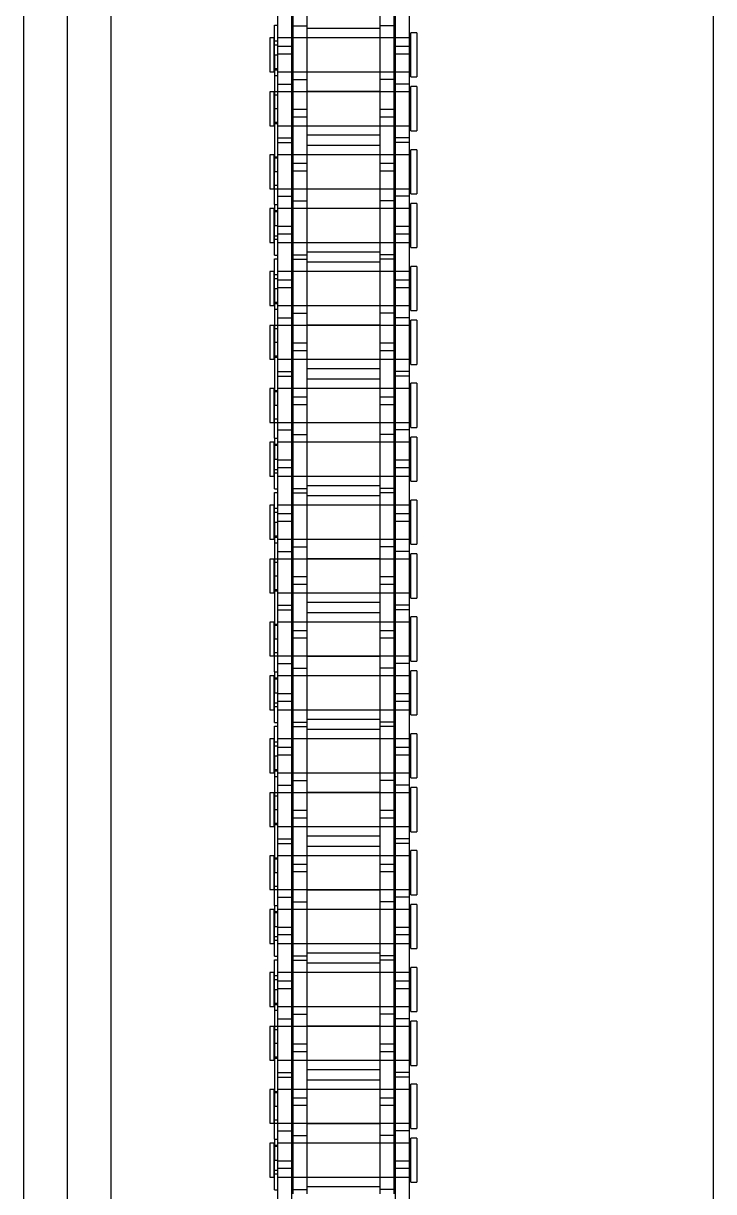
# Model space of a CAD drawing. Header units: metres. Extents: x 0 to 63075, y 0 to 44550.
# Drawn here: x 14315.3 to 14390.3, y 25826.5 to 25953.5 of the extents above; entities that cross this region are included whole.
import ezdxf

# ---------------------------------------------------------------- set-up
doc = ezdxf.new("R2010")
doc.units = ezdxf.units.M
doc.header["$LTSCALE"] = 75
doc.linetypes.add('HIDDEN2', pattern=[4.7625, 3.175, -1.5875])
for name, color, linetype in [('SDM', 7, 'Continuous'), ('SL4', 4, 'Continuous'), ('ST1', 7, 'HIDDEN2')]:
    doc.layers.add(name, color=color, linetype=linetype)

# ---------------------------------------------------------------- blocks, each defined once
blk = doc.blocks.new('A$Ca53c419a')
at = {"layer": 'SL4'}
for p, q in [((2334.74, 495.77), (1009.76, 495.77)), ((1009.76, 486.24), (2334.74, 486.24)), ((1009.76, 420.77), (2334.74, 420.77))]:
    blk.add_line(p, q, dxfattribs=at)
at = {"layer": 'ST1'}
for p, q in [((2334.74, 491), (1009.76, 491)), ((1009.76, 486.24), (2334.74, 486.24)), ((1401.97, 469), (1398.28, 469)), ((1398.28, 469), (1398.28, 468.53)), ((1401.97, 468.53), (1401.97, 469)), ((1407.82, 469), (1404.13, 469)), ((1404.13, 469), (1404.13, 468.53)), ((1407.82, 468.53), (1407.82, 469)), ((1414.67, 469), (1410.98, 469)), ((1410.98, 469), (1410.98, 468.53)), ((1414.67, 468.53), (1414.67, 469)), ((1420.52, 469), (1416.83, 469)), ((1416.83, 469), (1416.83, 468.53)), ((1420.52, 468.53), (1420.52, 469)), ((1427.37, 469), (1423.68, 469)), ((1423.68, 469), (1423.68, 468.53)), ((1427.37, 468.53), (1427.37, 469)), ((1433.22, 469), (1429.53, 469)), ((1429.53, 469), (1429.53, 468.53)), ((1433.22, 468.53), (1433.22, 469)), ((1440.07, 469), (1436.38, 469)), ((1436.38, 469), (1436.38, 468.53)), ((1440.07, 468.53), (1440.07, 469)), ((1445.92, 469), (1442.23, 469)), ((1442.23, 469), (1442.23, 468.53)), ((1445.92, 468.53), (1445.92, 469)), ((1452.77, 469), (1449.08, 469)), ((1449.08, 469), (1449.08, 468.53)), ((1452.77, 468.53), (1452.77, 469)), ((1458.62, 469), (1454.93, 469)), ((1454.93, 469), (1454.93, 468.53)), ((1458.62, 468.53), (1458.62, 469)), ((1465.47, 469), (1461.78, 469)), ((1461.78, 469), (1461.78, 468.53)), ((1465.47, 468.53), (1465.47, 469)), ((1471.32, 469), (1467.63, 469)), ((1467.63, 469), (1467.63, 468.53)), ((1471.32, 468.53), (1471.32, 469)), ((1478.17, 469), (1474.48, 469)), ((1474.48, 469), (1474.48, 468.53)), ((1478.17, 468.53), (1478.17, 469)), ((1484.02, 469), (1480.33, 469)), ((1480.33, 469), (1480.33, 468.53)), ((1484.02, 468.53), (1484.02, 469)), ((1490.87, 469), (1487.18, 469)), ((1487.18, 469), (1487.18, 468.53)), ((1490.87, 468.53), (1490.87, 469)), ((1496.72, 469), (1493.03, 469)), ((1493.03, 469), (1493.03, 468.53)), ((1496.72, 468.53), (1496.72, 469)), ((1503.57, 469), (1499.88, 469)), ((1499.88, 469), (1499.88, 468.53)), ((1503.57, 468.53), (1503.57, 469)), ((1509.42, 469), (1505.73, 469)), ((1505.73, 469), (1505.73, 468.53)), ((1509.42, 468.53), (1509.42, 469)), ((1516.27, 469), (1512.58, 469)), ((1512.58, 469), (1512.58, 468.53)), ((1516.27, 468.53), (1516.27, 469)), ((1522.12, 469), (1518.43, 469)), ((1518.43, 469), (1518.43, 468.53)), ((1522.12, 468.53), (1522.12, 469)), ((1399.2, 468.16), (1390.1, 468.16)), ((1396.9, 468.49), (1396.9, 468.16)), ((1396.9, 468.49), (1400.13, 468.49)), ((1398.28, 468.53), (1401.97, 468.53)), ((1398.28, 468.16), (1398.28, 466.64)), ((1398.28, 468.16), (1398.28, 453.66)), ((1398.65, 468.53), (1398.65, 468.16)), ((1399.02, 468.49), (1399.02, 468.16)), ((1400.06, 468.16), (1399.2, 468.16)), ((1399.2, 466.64), (1399.2, 468.16)), ((1409.15, 468.16), (1400.06, 468.16)), ((1400.06, 468.16), (1400.06, 466.64)), ((1400.13, 468.49), (1400.13, 468.16)), ((1402.42, 468.49), (1400.13, 468.49)), ((1401.6, 468.16), (1401.6, 468.53)), ((1401.75, 468.49), (1401.75, 468.16)), ((1401.97, 466.64), (1401.97, 468.16)), ((1401.97, 453.66), (1401.97, 468.16)), ((1402.42, 468.49), (1405.98, 468.49)), ((1402.42, 468.49), (1402.42, 468.16)), ((1403.3, 468.16), (1403.3, 466.64)), ((1404.13, 468.53), (1407.82, 468.53)), ((1404.13, 468.49), (1404.13, 466.64)), ((1404.13, 468.16), (1404.13, 453.66)), ((1404.5, 468.53), (1404.5, 468.16)), ((1405.98, 468.49), (1405.98, 468.16)), ((1418.68, 468.49), (1405.98, 468.49)), ((1407.45, 468.16), (1407.45, 468.53)), ((1407.6, 468.49), (1407.6, 468.16)), ((1407.82, 466.64), (1407.82, 468.16)), ((1407.82, 453.66), (1407.82, 468.16)), ((1409.15, 468.16), (1409.15, 466.64)), ((1415.5, 468.16), (1409.15, 468.16)), ((1409.65, 468.16), (1409.65, 466.64)), ((1410.98, 468.53), (1414.67, 468.53)), ((1410.98, 468.16), (1410.98, 466.64)), ((1410.98, 468.16), (1410.98, 453.66)), ((1411.21, 468.49), (1411.21, 468.16)), ((1411.35, 468.53), (1411.35, 468.16)), ((1412.83, 468.49), (1412.83, 468.16)), ((1414.3, 468.16), (1414.3, 468.53)), ((1414.67, 466.64), (1414.67, 468.49)), ((1414.67, 453.66), (1414.67, 468.16)), ((1415.5, 468.16), (1415.5, 466.64)), ((1424.6, 468.16), (1415.5, 468.16)), ((1416.38, 468.16), (1416.38, 468.49)), ((1416.83, 468.53), (1420.52, 468.53)), ((1416.83, 468.16), (1416.83, 466.64)), ((1416.83, 468.16), (1416.83, 453.66)), ((1417.06, 468.49), (1417.06, 468.16)), ((1417.2, 468.53), (1417.2, 468.16)), ((1418.68, 468.49), (1418.68, 468.16)), ((1418.68, 468.49), (1421.91, 468.49)), ((1418.75, 466.64), (1418.75, 468.16)), ((1419.61, 468.16), (1419.61, 466.64)), ((1419.78, 468.49), (1419.78, 468.16)), ((1420.15, 468.16), (1420.15, 468.53)), ((1420.52, 466.64), (1420.52, 468.16)), ((1420.52, 453.66), (1420.52, 468.16)), ((1421.91, 468.49), (1421.91, 468.16)), ((1422.3, 468.49), (1422.3, 468.16)), ((1422.3, 468.49), (1425.53, 468.49)), ((1423.68, 468.53), (1427.37, 468.53)), ((1423.68, 468.16), (1423.68, 466.64)), ((1423.68, 468.16), (1423.68, 453.66)), ((1424.05, 468.53), (1424.05, 468.16)), ((1424.42, 468.49), (1424.42, 468.16)), ((1425.46, 468.16), (1424.6, 468.16)), ((1424.6, 466.64), (1424.6, 468.16)), ((1434.55, 468.16), (1425.46, 468.16)), ((1425.46, 468.16), (1425.46, 466.64)), ((1425.53, 468.49), (1425.53, 468.16)), ((1427.82, 468.49), (1425.53, 468.49)), ((1427, 468.16), (1427, 468.53)), ((1427.15, 468.49), (1427.15, 468.16)), ((1427.37, 466.64), (1427.37, 468.16)), ((1427.37, 453.66), (1427.37, 468.16)), ((1427.82, 468.49), (1431.38, 468.49)), ((1427.82, 468.49), (1427.82, 468.16)), ((1428.7, 468.16), (1428.7, 466.64)), ((1429.53, 468.53), (1433.22, 468.53)), ((1429.53, 468.49), (1429.53, 466.64)), ((1429.53, 468.16), (1429.53, 453.66)), ((1429.9, 468.53), (1429.9, 468.16)), ((1431.38, 468.49), (1431.38, 468.16)), ((1444.08, 468.49), (1431.38, 468.49)), ((1432.85, 468.16), (1432.85, 468.53)), ((1433, 468.49), (1433, 468.16)), ((1433.22, 466.64), (1433.22, 468.16)), ((1433.22, 453.66), (1433.22, 468.16)), ((1434.55, 468.16), (1434.55, 466.64)), ((1440.9, 468.16), (1434.55, 468.16)), ((1435.05, 468.16), (1435.05, 466.64)), ((1436.38, 468.53), (1440.07, 468.53)), ((1436.38, 468.16), (1436.38, 466.64)), ((1436.38, 468.16), (1436.38, 453.66)), ((1436.61, 468.49), (1436.61, 468.16)), ((1436.75, 468.53), (1436.75, 468.16)), ((1438.23, 468.49), (1438.23, 468.16)), ((1439.7, 468.16), (1439.7, 468.53)), ((1440.07, 466.64), (1440.07, 468.49)), ((1440.07, 453.66), (1440.07, 468.16)), ((1440.9, 468.16), (1440.9, 466.64)), ((1450, 468.16), (1440.9, 468.16)), ((1441.78, 468.16), (1441.78, 468.49)), ((1442.23, 468.53), (1445.92, 468.53)), ((1442.23, 468.16), (1442.23, 466.64)), ((1442.23, 468.16), (1442.23, 453.66)), ((1442.46, 468.49), (1442.46, 468.16)), ((1442.6, 468.53), (1442.6, 468.16)), ((1444.08, 468.49), (1444.08, 468.16)), ((1444.08, 468.49), (1447.31, 468.49)), ((1444.15, 466.64), (1444.15, 468.16)), ((1445.01, 468.16), (1445.01, 466.64)), ((1445.18, 468.49), (1445.18, 468.16)), ((1445.55, 468.16), (1445.55, 468.53)), ((1445.92, 466.64), (1445.92, 468.16)), ((1445.92, 453.66), (1445.92, 468.16)), ((1447.31, 468.49), (1447.31, 468.16)), ((1447.7, 468.49), (1447.7, 468.16)), ((1447.7, 468.49), (1450.93, 468.49)), ((1449.08, 468.53), (1452.77, 468.53)), ((1449.08, 468.16), (1449.08, 466.64)), ((1449.08, 468.16), (1449.08, 453.66)), ((1449.45, 468.53), (1449.45, 468.16)), ((1449.82, 468.49), (1449.82, 468.16)), ((1450.86, 468.16), (1450, 468.16)), ((1450, 466.64), (1450, 468.16)), ((1459.95, 468.16), (1450.86, 468.16)), ((1450.86, 468.16), (1450.86, 466.64)), ((1450.93, 468.49), (1450.93, 468.16)), ((1453.22, 468.49), (1450.93, 468.49)), ((1452.4, 468.16), (1452.4, 468.53)), ((1452.55, 468.49), (1452.55, 468.16)), ((1452.77, 466.64), (1452.77, 468.16)), ((1452.77, 453.66), (1452.77, 468.16)), ((1453.22, 468.49), (1456.78, 468.49)), ((1453.22, 468.49), (1453.22, 468.16)), ((1454.1, 468.16), (1454.1, 466.64)), ((1454.93, 468.53), (1458.62, 468.53)), ((1454.93, 468.49), (1454.93, 466.64)), ((1454.93, 468.16), (1454.93, 453.66)), ((1455.3, 468.53), (1455.3, 468.16)), ((1456.78, 468.49), (1456.78, 468.16)), ((1469.48, 468.49), (1456.78, 468.49)), ((1458.25, 468.16), (1458.25, 468.53)), ((1458.4, 468.49), (1458.4, 468.16)), ((1458.62, 466.64), (1458.62, 468.16)), ((1458.62, 453.66), (1458.62, 468.16)), ((1459.95, 468.16), (1459.95, 466.64)), ((1466.3, 468.16), (1459.95, 468.16)), ((1460.45, 468.16), (1460.45, 466.64)), ((1461.78, 468.53), (1465.47, 468.53)), ((1461.78, 468.16), (1461.78, 466.64)), ((1461.78, 468.16), (1461.78, 453.66)), ((1462.01, 468.49), (1462.01, 468.16)), ((1462.15, 468.53), (1462.15, 468.16)), ((1463.63, 468.49), (1463.63, 468.16)), ((1465.1, 468.16), (1465.1, 468.53)), ((1465.47, 466.64), (1465.47, 468.49)), ((1465.47, 453.66), (1465.47, 468.16)), ((1466.3, 468.16), (1466.3, 466.64)), ((1475.4, 468.16), (1466.3, 468.16)), ((1467.18, 468.16), (1467.18, 468.49)), ((1467.63, 468.53), (1471.32, 468.53)), ((1467.63, 468.16), (1467.63, 466.64)), ((1467.63, 468.16), (1467.63, 453.66)), ((1467.86, 468.49), (1467.86, 468.16)), ((1468, 468.53), (1468, 468.16)), ((1469.48, 468.49), (1469.48, 468.16)), ((1469.48, 468.49), (1472.71, 468.49)), ((1469.55, 466.64), (1469.55, 468.16)), ((1470.41, 468.16), (1470.41, 466.64)), ((1470.58, 468.49), (1470.58, 468.16)), ((1470.95, 468.16), (1470.95, 468.53)), ((1471.32, 466.64), (1471.32, 468.16)), ((1471.32, 453.66), (1471.32, 468.16)), ((1472.71, 468.49), (1472.71, 468.16)), ((1473.1, 468.49), (1473.1, 468.16)), ((1473.1, 468.49), (1476.33, 468.49)), ((1474.48, 468.53), (1478.17, 468.53)), ((1474.48, 468.16), (1474.48, 466.64)), ((1474.48, 468.16), (1474.48, 453.66)), ((1474.85, 468.53), (1474.85, 468.16)), ((1475.22, 468.49), (1475.22, 468.16)), ((1476.26, 468.16), (1475.4, 468.16)), ((1475.4, 466.64), (1475.4, 468.16)), ((1485.35, 468.16), (1476.26, 468.16)), ((1476.26, 468.16), (1476.26, 466.64)), ((1476.33, 468.49), (1476.33, 468.16)), ((1478.62, 468.49), (1476.33, 468.49)), ((1477.8, 468.16), (1477.8, 468.53)), ((1477.95, 468.49), (1477.95, 468.16)), ((1478.17, 466.64), (1478.17, 468.16)), ((1478.17, 453.66), (1478.17, 468.16)), ((1478.62, 468.49), (1482.18, 468.49)), ((1478.62, 468.49), (1478.62, 468.16)), ((1479.5, 468.16), (1479.5, 466.64)), ((1480.33, 468.53), (1484.02, 468.53)), ((1480.33, 468.49), (1480.33, 466.64)), ((1480.33, 468.16), (1480.33, 453.66)), ((1480.7, 468.53), (1480.7, 468.16)), ((1482.18, 468.49), (1482.18, 468.16)), ((1494.88, 468.49), (1482.18, 468.49)), ((1483.65, 468.16), (1483.65, 468.53)), ((1483.8, 468.49), (1483.8, 468.16)), ((1484.02, 466.64), (1484.02, 468.16)), ((1484.02, 453.66), (1484.02, 468.16)), ((1485.35, 468.16), (1485.35, 466.64)), ((1491.7, 468.16), (1485.35, 468.16)), ((1485.85, 468.16), (1485.85, 466.64)), ((1487.18, 468.53), (1490.87, 468.53)), ((1487.18, 468.16), (1487.18, 466.64)), ((1487.18, 468.16), (1487.18, 453.66)), ((1487.41, 468.49), (1487.41, 468.16)), ((1487.55, 468.53), (1487.55, 468.16)), ((1489.03, 468.49), (1489.03, 468.16)), ((1490.5, 468.16), (1490.5, 468.53)), ((1490.87, 466.64), (1490.87, 468.49)), ((1490.87, 453.66), (1490.87, 468.16)), ((1491.7, 468.16), (1491.7, 466.64)), ((1500.8, 468.16), (1491.7, 468.16)), ((1492.58, 468.16), (1492.58, 468.49)), ((1493.03, 468.53), (1496.72, 468.53)), ((1493.03, 468.16), (1493.03, 466.64)), ((1493.03, 468.16), (1493.03, 453.66)), ((1493.26, 468.49), (1493.26, 468.16)), ((1493.4, 468.53), (1493.4, 468.16)), ((1494.88, 468.49), (1494.88, 468.16)), ((1494.88, 468.49), (1498.11, 468.49)), ((1494.95, 466.64), (1494.95, 468.16)), ((1495.81, 468.16), (1495.81, 466.64)), ((1495.98, 468.49), (1495.98, 468.16)), ((1496.35, 468.16), (1496.35, 468.53)), ((1496.72, 466.64), (1496.72, 468.16)), ((1496.72, 453.66), (1496.72, 468.16)), ((1498.11, 468.49), (1498.11, 468.16)), ((1498.5, 468.49), (1498.5, 468.16)), ((1498.5, 468.49), (1501.73, 468.49)), ((1499.88, 468.53), (1503.57, 468.53)), ((1499.88, 468.16), (1499.88, 466.64)), ((1499.88, 468.16), (1499.88, 453.66)), ((1500.25, 468.53), (1500.25, 468.16)), ((1500.62, 468.49), (1500.62, 468.16)), ((1501.66, 468.16), (1500.8, 468.16)), ((1500.8, 466.64), (1500.8, 468.16)), ((1510.75, 468.16), (1501.66, 468.16)), ((1501.66, 468.16), (1501.66, 466.64)), ((1501.73, 468.49), (1501.73, 468.16)), ((1504.02, 468.49), (1501.73, 468.49)), ((1503.2, 468.16), (1503.2, 468.53)), ((1503.35, 468.49), (1503.35, 468.16)), ((1503.57, 466.64), (1503.57, 468.16)), ((1503.57, 453.66), (1503.57, 468.16)), ((1504.02, 468.49), (1507.58, 468.49)), ((1504.02, 468.49), (1504.02, 468.16)), ((1504.9, 468.16), (1504.9, 466.64)), ((1505.73, 468.53), (1509.42, 468.53)), ((1505.73, 468.49), (1505.73, 466.64)), ((1505.73, 468.16), (1505.73, 453.66)), ((1506.1, 468.53), (1506.1, 468.16)), ((1507.58, 468.49), (1507.58, 468.16)), ((1520.28, 468.49), (1507.58, 468.49)), ((1509.05, 468.16), (1509.05, 468.53)), ((1509.2, 468.49), (1509.2, 468.16)), ((1509.42, 466.64), (1509.42, 468.16)), ((1509.42, 453.66), (1509.42, 468.16)), ((1510.75, 468.16), (1510.75, 466.64)), ((1517.1, 468.16), (1510.75, 468.16)), ((1511.25, 468.16), (1511.25, 466.64)), ((1512.58, 468.53), (1516.27, 468.53)), ((1512.58, 468.16), (1512.58, 466.64)), ((1512.58, 468.16), (1512.58, 453.66)), ((1512.81, 468.49), (1512.81, 468.16)), ((1512.95, 468.53), (1512.95, 468.16)), ((1514.43, 468.49), (1514.43, 468.16)), ((1515.9, 468.16), (1515.9, 468.53)), ((1516.27, 466.64), (1516.27, 468.49)), ((1516.27, 453.66), (1516.27, 468.16)), ((1517.1, 468.16), (1517.1, 466.64)), ((1526.2, 468.16), (1517.1, 468.16)), ((1517.98, 468.16), (1517.98, 468.49)), ((1518.43, 468.53), (1522.12, 468.53)), ((1518.43, 468.16), (1518.43, 466.64)), ((1518.43, 468.16), (1518.43, 453.66)), ((1518.66, 468.49), (1518.66, 468.16)), ((1518.8, 468.53), (1518.8, 468.16)), ((1520.28, 468.49), (1520.28, 468.16)), ((1520.28, 468.49), (1523.51, 468.49)), ((1520.35, 466.64), (1520.35, 468.16)), ((1521.21, 468.16), (1521.21, 466.64)), ((1521.38, 468.49), (1521.38, 468.16)), ((1521.75, 468.16), (1521.75, 468.53)), ((1522.12, 466.64), (1522.12, 468.16)), ((1522.12, 453.66), (1522.12, 468.16)), ((1523.51, 468.49), (1523.51, 468.16)), ((1399.2, 466.64), (1390.1, 466.64)), ((1402.8, 466.49), (1396.45, 466.49)), ((1396.95, 466.49), (1396.95, 464.97)), ((1398.28, 466.49), (1398.28, 464.97)), ((1400.06, 466.64), (1399.2, 466.64)), ((1409.15, 466.64), (1400.06, 466.64)), ((1401.97, 464.97), (1401.97, 466.49)), ((1402.8, 466.49), (1402.8, 464.97)), ((1411.9, 466.49), (1402.8, 466.49)), ((1404.13, 466.49), (1404.13, 464.97)), ((1406.05, 464.97), (1406.05, 466.49)), ((1406.91, 466.49), (1406.91, 464.97)), ((1407.82, 464.97), (1407.82, 466.49)), ((1415.5, 466.64), (1409.15, 466.64)), ((1410.98, 466.49), (1410.98, 464.97)), ((1412.76, 466.49), (1411.9, 466.49)), ((1411.9, 464.97), (1411.9, 466.49)), ((1421.85, 466.49), (1412.76, 466.49)), ((1412.76, 466.49), (1412.76, 464.97)), ((1414.67, 464.97), (1414.67, 466.49)), ((1424.6, 466.64), (1415.5, 466.64)), ((1416, 466.49), (1416, 464.97)), ((1416.83, 466.49), (1416.83, 464.97)), ((1420.52, 464.97), (1420.52, 466.49)), ((1421.85, 466.49), (1421.85, 464.97)), ((1428.2, 466.49), (1421.85, 466.49)), ((1422.35, 466.49), (1422.35, 464.97)), ((1423.68, 466.49), (1423.68, 464.97)), ((1425.46, 466.64), (1424.6, 466.64)), ((1434.55, 466.64), (1425.46, 466.64)), ((1427.37, 464.97), (1427.37, 466.49)), ((1428.2, 466.49), (1428.2, 464.97)), ((1437.3, 466.49), (1428.2, 466.49)), ((1429.53, 466.49), (1429.53, 464.97)), ((1431.45, 464.97), (1431.45, 466.49)), ((1432.31, 466.49), (1432.31, 464.97)), ((1433.22, 464.97), (1433.22, 466.49)), ((1440.9, 466.64), (1434.55, 466.64)), ((1436.38, 466.49), (1436.38, 464.97)), ((1438.16, 466.49), (1437.3, 466.49)), ((1437.3, 464.97), (1437.3, 466.49)), ((1447.25, 466.49), (1438.16, 466.49)), ((1438.16, 466.49), (1438.16, 464.97)), ((1440.07, 464.97), (1440.07, 466.49)), ((1450, 466.64), (1440.9, 466.64)), ((1441.4, 466.49), (1441.4, 464.97)), ((1442.23, 466.49), (1442.23, 464.97)), ((1445.92, 464.97), (1445.92, 466.49)), ((1447.25, 466.49), (1447.25, 464.97)), ((1453.6, 466.49), (1447.25, 466.49)), ((1447.75, 466.49), (1447.75, 464.97)), ((1449.08, 466.49), (1449.08, 464.97)), ((1450.86, 466.64), (1450, 466.64)), ((1459.95, 466.64), (1450.86, 466.64)), ((1452.77, 464.97), (1452.77, 466.49)), ((1453.6, 466.49), (1453.6, 464.97)), ((1462.7, 466.49), (1453.6, 466.49)), ((1454.93, 466.49), (1454.93, 464.97)), ((1456.85, 464.97), (1456.85, 466.49)), ((1457.71, 466.49), (1457.71, 464.97)), ((1458.62, 464.97), (1458.62, 466.49)), ((1466.3, 466.64), (1459.95, 466.64)), ((1461.78, 466.49), (1461.78, 464.97)), ((1463.56, 466.49), (1462.7, 466.49)), ((1462.7, 464.97), (1462.7, 466.49)), ((1472.65, 466.49), (1463.56, 466.49)), ((1463.56, 466.49), (1463.56, 464.97)), ((1465.47, 464.97), (1465.47, 466.49)), ((1475.4, 466.64), (1466.3, 466.64)), ((1466.8, 466.49), (1466.8, 464.97)), ((1467.63, 466.49), (1467.63, 464.97)), ((1471.32, 464.97), (1471.32, 466.49)), ((1472.65, 466.49), (1472.65, 464.97)), ((1479, 466.49), (1472.65, 466.49)), ((1473.15, 466.49), (1473.15, 464.97)), ((1474.48, 466.49), (1474.48, 464.97)), ((1476.26, 466.64), (1475.4, 466.64)), ((1485.35, 466.64), (1476.26, 466.64)), ((1478.17, 464.97), (1478.17, 466.49)), ((1479, 466.49), (1479, 464.97)), ((1488.1, 466.49), (1479, 466.49)), ((1480.33, 466.49), (1480.33, 464.97)), ((1482.25, 464.97), (1482.25, 466.49)), ((1483.11, 466.49), (1483.11, 464.97)), ((1484.02, 464.97), (1484.02, 466.49)), ((1491.7, 466.64), (1485.35, 466.64)), ((1487.18, 466.49), (1487.18, 464.97)), ((1488.96, 466.49), (1488.1, 466.49)), ((1488.1, 464.97), (1488.1, 466.49)), ((1498.05, 466.49), (1488.96, 466.49)), ((1488.96, 466.49), (1488.96, 464.97)), ((1490.87, 464.97), (1490.87, 466.49)), ((1500.8, 466.64), (1491.7, 466.64)), ((1492.2, 466.49), (1492.2, 464.97)), ((1493.03, 466.49), (1493.03, 464.97)), ((1496.72, 464.97), (1496.72, 466.49)), ((1498.05, 466.49), (1498.05, 464.97)), ((1504.4, 466.49), (1498.05, 466.49)), ((1498.55, 466.49), (1498.55, 464.97)), ((1499.88, 466.49), (1499.88, 464.97)), ((1501.66, 466.64), (1500.8, 466.64)), ((1510.75, 466.64), (1501.66, 466.64)), ((1503.57, 464.97), (1503.57, 466.49)), ((1504.4, 466.49), (1504.4, 464.97)), ((1513.5, 466.49), (1504.4, 466.49)), ((1505.73, 466.49), (1505.73, 464.97)), ((1507.65, 464.97), (1507.65, 466.49)), ((1508.51, 466.49), (1508.51, 464.97)), ((1509.42, 464.97), (1509.42, 466.49)), ((1517.1, 466.64), (1510.75, 466.64)), ((1512.58, 466.49), (1512.58, 464.97)), ((1514.36, 466.49), (1513.5, 466.49)), ((1513.5, 464.97), (1513.5, 466.49)), ((1523.45, 466.49), (1514.36, 466.49)), ((1514.36, 466.49), (1514.36, 464.97)), ((1516.27, 464.97), (1516.27, 466.49)), ((1526.2, 466.64), (1517.1, 466.64)), ((1517.6, 466.49), (1517.6, 464.97)), ((1518.43, 466.49), (1518.43, 464.97)), ((1522.12, 464.97), (1522.12, 466.49)), ((1523.45, 466.49), (1523.45, 464.97)), ((1529.8, 466.49), (1523.45, 466.49)), ((1402.8, 464.97), (1396.45, 464.97)), ((1397.24, 457.04), (1397.24, 464.97)), ((1398.28, 464.97), (1398.28, 457.04)), ((1401.97, 457.04), (1401.97, 464.97)), ((1402.02, 464.97), (1402.02, 457.04)), ((1411.9, 464.97), (1402.8, 464.97)), ((1404.09, 457.04), (1404.09, 464.97)), ((1404.13, 464.97), (1404.13, 457.04)), ((1407.82, 457.04), (1407.82, 464.97)), ((1408.87, 464.97), (1408.87, 457.04)), ((1409.94, 457.04), (1409.94, 464.97)), ((1410.98, 464.97), (1410.98, 457.04)), ((1412.76, 464.97), (1411.9, 464.97)), ((1421.85, 464.97), (1412.76, 464.97)), ((1414.67, 457.04), (1414.67, 464.97)), ((1414.72, 464.97), (1414.72, 457.04)), ((1416.79, 457.04), (1416.79, 464.97)), ((1416.83, 464.97), (1416.83, 457.04)), ((1420.52, 457.04), (1420.52, 464.97)), ((1421.57, 464.97), (1421.57, 457.04)), ((1428.2, 464.97), (1421.85, 464.97)), ((1422.64, 457.04), (1422.64, 464.97)), ((1423.68, 464.97), (1423.68, 457.04)), ((1427.37, 457.04), (1427.37, 464.97)), ((1427.42, 464.97), (1427.42, 457.04)), ((1437.3, 464.97), (1428.2, 464.97)), ((1429.49, 457.04), (1429.49, 464.97)), ((1429.53, 464.97), (1429.53, 457.04)), ((1433.22, 457.04), (1433.22, 464.97)), ((1434.27, 464.97), (1434.27, 457.04)), ((1435.34, 457.04), (1435.34, 464.97)), ((1436.38, 464.97), (1436.38, 457.04)), ((1438.16, 464.97), (1437.3, 464.97)), ((1447.25, 464.97), (1438.16, 464.97)), ((1440.07, 457.04), (1440.07, 464.97)), ((1440.12, 464.97), (1440.12, 457.04)), ((1442.19, 457.04), (1442.19, 464.97)), ((1442.23, 464.97), (1442.23, 457.04)), ((1445.92, 457.04), (1445.92, 464.97)), ((1446.97, 464.97), (1446.97, 457.04)), ((1453.6, 464.97), (1447.25, 464.97)), ((1448.04, 457.04), (1448.04, 464.97)), ((1449.08, 464.97), (1449.08, 457.04)), ((1452.77, 457.04), (1452.77, 464.97)), ((1452.82, 464.97), (1452.82, 457.04)), ((1462.7, 464.97), (1453.6, 464.97)), ((1454.89, 457.04), (1454.89, 464.97)), ((1454.93, 464.97), (1454.93, 457.04)), ((1458.62, 457.04), (1458.62, 464.97)), ((1459.67, 464.97), (1459.67, 457.04)), ((1460.74, 457.04), (1460.74, 464.97)), ((1461.78, 464.97), (1461.78, 457.04)), ((1463.56, 464.97), (1462.7, 464.97)), ((1472.65, 464.97), (1463.56, 464.97)), ((1465.47, 457.04), (1465.47, 464.97)), ((1465.52, 464.97), (1465.52, 457.04)), ((1467.59, 457.04), (1467.59, 464.97)), ((1467.63, 464.97), (1467.63, 457.04)), ((1471.32, 457.04), (1471.32, 464.97)), ((1472.37, 464.97), (1472.37, 457.04)), ((1479, 464.97), (1472.65, 464.97)), ((1473.44, 457.04), (1473.44, 464.97)), ((1474.48, 464.97), (1474.48, 457.04)), ((1478.17, 457.04), (1478.17, 464.97)), ((1478.22, 464.97), (1478.22, 457.04)), ((1488.1, 464.97), (1479, 464.97)), ((1480.29, 457.04), (1480.29, 464.97)), ((1480.33, 464.97), (1480.33, 457.04)), ((1484.02, 457.04), (1484.02, 464.97)), ((1485.07, 464.97), (1485.07, 457.04)), ((1486.14, 457.04), (1486.14, 464.97)), ((1487.18, 464.97), (1487.18, 457.04)), ((1488.96, 464.97), (1488.1, 464.97)), ((1498.05, 464.97), (1488.96, 464.97)), ((1490.87, 457.04), (1490.87, 464.97)), ((1490.92, 464.97), (1490.92, 457.04)), ((1492.99, 457.04), (1492.99, 464.97)), ((1493.03, 464.97), (1493.03, 457.04)), ((1496.72, 457.04), (1496.72, 464.97)), ((1497.77, 464.97), (1497.77, 457.04)), ((1504.4, 464.97), (1498.05, 464.97)), ((1498.84, 457.04), (1498.84, 464.97)), ((1499.88, 464.97), (1499.88, 457.04)), ((1503.57, 457.04), (1503.57, 464.97)), ((1503.62, 464.97), (1503.62, 457.04)), ((1513.5, 464.97), (1504.4, 464.97)), ((1505.69, 457.04), (1505.69, 464.97)), ((1505.73, 464.97), (1505.73, 457.04)), ((1509.42, 457.04), (1509.42, 464.97)), ((1510.47, 464.97), (1510.47, 457.04)), ((1511.54, 457.04), (1511.54, 464.97)), ((1512.58, 464.97), (1512.58, 457.04)), ((1514.36, 464.97), (1513.5, 464.97)), ((1523.45, 464.97), (1514.36, 464.97)), ((1516.27, 457.04), (1516.27, 464.97)), ((1516.32, 464.97), (1516.32, 457.04)), ((1518.39, 457.04), (1518.39, 464.97)), ((1518.43, 464.97), (1518.43, 457.04)), ((1522.12, 457.04), (1522.12, 464.97)), ((1523.17, 464.97), (1523.17, 457.04)), ((1529.8, 464.97), (1523.45, 464.97)), ((1402.8, 457.04), (1396.45, 457.04)), ((1396.95, 455.52), (1396.95, 457.04)), ((1398.28, 457.04), (1398.28, 455.52)), ((1401.97, 455.52), (1401.97, 457.04)), ((1402.8, 455.52), (1402.8, 457.04)), ((1411.9, 457.04), (1402.8, 457.04)), ((1404.13, 457.04), (1404.13, 455.52)), ((1406.05, 455.52), (1406.05, 457.04)), ((1406.91, 457.04), (1406.91, 455.52)), ((1407.82, 455.52), (1407.82, 457.04)), ((1410.98, 457.04), (1410.98, 455.52)), ((1412.76, 457.04), (1411.9, 457.04)), ((1411.9, 455.52), (1411.9, 457.04)), ((1421.85, 457.04), (1412.76, 457.04)), ((1412.76, 457.04), (1412.76, 455.52)), ((1414.67, 455.52), (1414.67, 457.04)), ((1416, 455.52), (1416, 457.04)), ((1416.83, 457.04), (1416.83, 455.52)), ((1420.52, 455.52), (1420.52, 457.04)), ((1421.85, 455.52), (1421.85, 457.04)), ((1428.2, 457.04), (1421.85, 457.04)), ((1422.35, 455.52), (1422.35, 457.04)), ((1423.68, 457.04), (1423.68, 455.52)), ((1427.37, 455.52), (1427.37, 457.04)), ((1428.2, 455.52), (1428.2, 457.04)), ((1437.3, 457.04), (1428.2, 457.04)), ((1429.53, 457.04), (1429.53, 455.52)), ((1431.45, 455.52), (1431.45, 457.04)), ((1432.31, 457.04), (1432.31, 455.52)), ((1433.22, 455.52), (1433.22, 457.04)), ((1436.38, 457.04), (1436.38, 455.52)), ((1438.16, 457.04), (1437.3, 457.04)), ((1437.3, 455.52), (1437.3, 457.04)), ((1447.25, 457.04), (1438.16, 457.04)), ((1438.16, 457.04), (1438.16, 455.52)), ((1440.07, 455.52), (1440.07, 457.04)), ((1441.4, 455.52), (1441.4, 457.04)), ((1442.23, 457.04), (1442.23, 455.52)), ((1445.92, 455.52), (1445.92, 457.04)), ((1447.25, 455.52), (1447.25, 457.04)), ((1453.6, 457.04), (1447.25, 457.04)), ((1447.75, 455.52), (1447.75, 457.04)), ((1449.08, 457.04), (1449.08, 455.52)), ((1452.77, 455.52), (1452.77, 457.04)), ((1453.6, 455.52), (1453.6, 457.04)), ((1462.7, 457.04), (1453.6, 457.04)), ((1454.93, 457.04), (1454.93, 455.52)), ((1456.85, 455.52), (1456.85, 457.04)), ((1457.71, 457.04), (1457.71, 455.52)), ((1458.62, 455.52), (1458.62, 457.04)), ((1461.78, 457.04), (1461.78, 455.52)), ((1463.56, 457.04), (1462.7, 457.04)), ((1462.7, 455.52), (1462.7, 457.04)), ((1472.65, 457.04), (1463.56, 457.04)), ((1463.56, 457.04), (1463.56, 455.52)), ((1465.47, 455.52), (1465.47, 457.04)), ((1466.8, 455.52), (1466.8, 457.04)), ((1467.63, 457.04), (1467.63, 455.52)), ((1471.32, 455.52), (1471.32, 457.04)), ((1472.65, 455.52), (1472.65, 457.04)), ((1479, 457.04), (1472.65, 457.04)), ((1473.15, 455.52), (1473.15, 457.04)), ((1474.48, 457.04), (1474.48, 455.52)), ((1478.17, 455.52), (1478.17, 457.04)), ((1479, 455.52), (1479, 457.04)), ((1488.1, 457.04), (1479, 457.04)), ((1480.33, 457.04), (1480.33, 455.52)), ((1482.25, 455.52), (1482.25, 457.04)), ((1483.11, 457.04), (1483.11, 455.52)), ((1484.02, 455.52), (1484.02, 457.04)), ((1487.18, 457.04), (1487.18, 455.52)), ((1488.96, 457.04), (1488.1, 457.04)), ((1488.1, 455.52), (1488.1, 457.04)), ((1498.05, 457.04), (1488.96, 457.04)), ((1488.96, 457.04), (1488.96, 455.52)), ((1490.87, 455.52), (1490.87, 457.04)), ((1492.2, 455.52), (1492.2, 457.04)), ((1493.03, 457.04), (1493.03, 455.52)), ((1496.72, 455.52), (1496.72, 457.04)), ((1498.05, 455.52), (1498.05, 457.04)), ((1504.4, 457.04), (1498.05, 457.04)), ((1498.55, 455.52), (1498.55, 457.04)), ((1499.88, 457.04), (1499.88, 455.52)), ((1503.57, 455.52), (1503.57, 457.04)), ((1504.4, 455.52), (1504.4, 457.04)), ((1513.5, 457.04), (1504.4, 457.04)), ((1505.73, 457.04), (1505.73, 455.52)), ((1507.65, 455.52), (1507.65, 457.04)), ((1508.51, 457.04), (1508.51, 455.52)), ((1509.42, 455.52), (1509.42, 457.04)), ((1512.58, 457.04), (1512.58, 455.52)), ((1514.36, 457.04), (1513.5, 457.04)), ((1513.5, 455.52), (1513.5, 457.04)), ((1523.45, 457.04), (1514.36, 457.04)), ((1514.36, 457.04), (1514.36, 455.52)), ((1516.27, 455.52), (1516.27, 457.04)), ((1517.6, 455.52), (1517.6, 457.04)), ((1518.43, 457.04), (1518.43, 455.52)), ((1522.12, 455.52), (1522.12, 457.04)), ((1523.45, 455.52), (1523.45, 457.04)), ((1529.8, 457.04), (1523.45, 457.04)), ((1399.2, 455.36), (1390.1, 455.36)), ((1402.8, 455.52), (1396.45, 455.52)), ((1398.28, 455.36), (1398.28, 453.84)), ((1400.06, 455.36), (1399.2, 455.36)), ((1399.2, 453.84), (1399.2, 455.36)), ((1409.15, 455.36), (1400.06, 455.36)), ((1400.06, 455.36), (1400.06, 453.84)), ((1401.97, 453.84), (1401.97, 455.36)), ((1411.9, 455.52), (1402.8, 455.52)), ((1403.3, 453.84), (1403.3, 455.36)), ((1404.13, 455.36), (1404.13, 453.84)), ((1407.82, 453.84), (1407.82, 455.36)), ((1409.15, 453.84), (1409.15, 455.36)), ((1415.5, 455.36), (1409.15, 455.36)), ((1409.65, 453.84), (1409.65, 455.36)), ((1410.98, 455.36), (1410.98, 453.84)), ((1412.76, 455.52), (1411.9, 455.52)), ((1421.85, 455.52), (1412.76, 455.52)), ((1414.67, 453.84), (1414.67, 455.36)), ((1415.5, 453.84), (1415.5, 455.36)), ((1424.6, 455.36), (1415.5, 455.36)), ((1416.83, 455.36), (1416.83, 453.84)), ((1418.75, 453.84), (1418.75, 455.36)), ((1419.61, 455.36), (1419.61, 453.84)), ((1420.52, 453.84), (1420.52, 455.36)), ((1428.2, 455.52), (1421.85, 455.52)), ((1423.68, 455.36), (1423.68, 453.84)), ((1425.46, 455.36), (1424.6, 455.36)), ((1424.6, 453.84), (1424.6, 455.36)), ((1434.55, 455.36), (1425.46, 455.36)), ((1425.46, 455.36), (1425.46, 453.84)), ((1427.37, 453.84), (1427.37, 455.36)), ((1437.3, 455.52), (1428.2, 455.52)), ((1428.7, 453.84), (1428.7, 455.36)), ((1429.53, 455.36), (1429.53, 453.84)), ((1433.22, 453.84), (1433.22, 455.36)), ((1434.55, 453.84), (1434.55, 455.36)), ((1440.9, 455.36), (1434.55, 455.36)), ((1435.05, 453.84), (1435.05, 455.36)), ((1436.38, 455.36), (1436.38, 453.84)), ((1438.16, 455.52), (1437.3, 455.52)), ((1447.25, 455.52), (1438.16, 455.52)), ((1440.07, 453.84), (1440.07, 455.36)), ((1440.9, 453.84), (1440.9, 455.36)), ((1450, 455.36), (1440.9, 455.36)), ((1442.23, 455.36), (1442.23, 453.84)), ((1444.15, 453.84), (1444.15, 455.36)), ((1445.01, 455.36), (1445.01, 453.84)), ((1445.92, 453.84), (1445.92, 455.36)), ((1453.6, 455.52), (1447.25, 455.52)), ((1449.08, 455.36), (1449.08, 453.84)), ((1450.86, 455.36), (1450, 455.36)), ((1450, 453.84), (1450, 455.36)), ((1459.95, 455.36), (1450.86, 455.36)), ((1450.86, 455.36), (1450.86, 453.84)), ((1452.77, 453.84), (1452.77, 455.36)), ((1462.7, 455.52), (1453.6, 455.52)), ((1454.1, 453.84), (1454.1, 455.36)), ((1454.93, 455.36), (1454.93, 453.84)), ((1458.62, 453.84), (1458.62, 455.36)), ((1459.95, 453.84), (1459.95, 455.36)), ((1466.3, 455.36), (1459.95, 455.36)), ((1460.45, 453.84), (1460.45, 455.36)), ((1461.78, 455.36), (1461.78, 453.84)), ((1463.56, 455.52), (1462.7, 455.52)), ((1472.65, 455.52), (1463.56, 455.52)), ((1465.47, 453.84), (1465.47, 455.36)), ((1466.3, 453.84), (1466.3, 455.36)), ((1475.4, 455.36), (1466.3, 455.36)), ((1467.63, 455.36), (1467.63, 453.84)), ((1469.55, 453.84), (1469.55, 455.36)), ((1470.41, 455.36), (1470.41, 453.84)), ((1471.32, 453.84), (1471.32, 455.36)), ((1479, 455.52), (1472.65, 455.52)), ((1474.48, 455.36), (1474.48, 453.84)), ((1476.26, 455.36), (1475.4, 455.36)), ((1475.4, 453.84), (1475.4, 455.36)), ((1485.35, 455.36), (1476.26, 455.36)), ((1476.26, 455.36), (1476.26, 453.84)), ((1478.17, 453.84), (1478.17, 455.36)), ((1488.1, 455.52), (1479, 455.52)), ((1479.5, 453.84), (1479.5, 455.36)), ((1480.33, 455.36), (1480.33, 453.84)), ((1484.02, 453.84), (1484.02, 455.36)), ((1485.35, 453.84), (1485.35, 455.36)), ((1491.7, 455.36), (1485.35, 455.36)), ((1485.85, 453.84), (1485.85, 455.36)), ((1487.18, 455.36), (1487.18, 453.84)), ((1488.96, 455.52), (1488.1, 455.52)), ((1498.05, 455.52), (1488.96, 455.52)), ((1490.87, 453.84), (1490.87, 455.36)), ((1491.7, 453.84), (1491.7, 455.36)), ((1500.8, 455.36), (1491.7, 455.36)), ((1493.03, 455.36), (1493.03, 453.84)), ((1494.95, 453.84), (1494.95, 455.36)), ((1495.81, 455.36), (1495.81, 453.84)), ((1496.72, 453.84), (1496.72, 455.36)), ((1504.4, 455.52), (1498.05, 455.52)), ((1499.88, 455.36), (1499.88, 453.84)), ((1501.66, 455.36), (1500.8, 455.36)), ((1500.8, 453.84), (1500.8, 455.36)), ((1510.75, 455.36), (1501.66, 455.36)), ((1501.66, 455.36), (1501.66, 453.84)), ((1503.57, 453.84), (1503.57, 455.36)), ((1513.5, 455.52), (1504.4, 455.52)), ((1504.9, 453.84), (1504.9, 455.36)), ((1505.73, 455.36), (1505.73, 453.84)), ((1509.42, 453.84), (1509.42, 455.36)), ((1510.75, 453.84), (1510.75, 455.36)), ((1517.1, 455.36), (1510.75, 455.36)), ((1511.25, 453.84), (1511.25, 455.36)), ((1512.58, 455.36), (1512.58, 453.84)), ((1514.36, 455.52), (1513.5, 455.52)), ((1523.45, 455.52), (1514.36, 455.52)), ((1516.27, 453.84), (1516.27, 455.36)), ((1517.1, 453.84), (1517.1, 455.36)), ((1526.2, 455.36), (1517.1, 455.36)), ((1518.43, 455.36), (1518.43, 453.84)), ((1520.35, 453.84), (1520.35, 455.36)), ((1521.21, 455.36), (1521.21, 453.84)), ((1522.12, 453.84), (1522.12, 455.36)), ((1529.8, 455.52), (1523.45, 455.52)), ((1399.2, 453.84), (1390.1, 453.84)), ((1397.73, 453.66), (1402.53, 453.66)), ((1397.73, 453.66), (1397.73, 453)), ((1400.06, 453.84), (1399.2, 453.84)), ((1409.15, 453.84), (1400.06, 453.84)), ((1402.53, 453), (1402.53, 453.66)), ((1403.58, 453.66), (1408.38, 453.66)), ((1403.58, 453.66), (1403.58, 453)), ((1408.38, 453), (1408.38, 453.66)), ((1415.5, 453.84), (1409.15, 453.84)), ((1410.43, 453.66), (1415.23, 453.66)), ((1410.43, 453.66), (1410.43, 453)), ((1415.23, 453), (1415.23, 453.66)), ((1424.6, 453.84), (1415.5, 453.84)), ((1416.28, 453.66), (1421.08, 453.66)), ((1416.28, 453.66), (1416.28, 453)), ((1421.08, 453), (1421.08, 453.66)), ((1423.13, 453.66), (1427.93, 453.66)), ((1423.13, 453.66), (1423.13, 453)), ((1425.46, 453.84), (1424.6, 453.84)), ((1434.55, 453.84), (1425.46, 453.84)), ((1427.93, 453), (1427.93, 453.66)), ((1428.98, 453.66), (1433.78, 453.66)), ((1428.98, 453.66), (1428.98, 453)), ((1433.78, 453), (1433.78, 453.66)), ((1440.9, 453.84), (1434.55, 453.84)), ((1435.83, 453.66), (1440.63, 453.66)), ((1435.83, 453.66), (1435.83, 453)), ((1440.63, 453), (1440.63, 453.66)), ((1450, 453.84), (1440.9, 453.84)), ((1441.68, 453.66), (1446.48, 453.66)), ((1441.68, 453.66), (1441.68, 453)), ((1446.48, 453), (1446.48, 453.66)), ((1448.53, 453.66), (1453.33, 453.66)), ((1448.53, 453.66), (1448.53, 453)), ((1450.86, 453.84), (1450, 453.84)), ((1459.95, 453.84), (1450.86, 453.84)), ((1453.33, 453), (1453.33, 453.66)), ((1454.38, 453.66), (1459.18, 453.66)), ((1454.38, 453.66), (1454.38, 453)), ((1459.18, 453), (1459.18, 453.66)), ((1466.3, 453.84), (1459.95, 453.84)), ((1461.23, 453.66), (1466.03, 453.66)), ((1461.23, 453.66), (1461.23, 453)), ((1466.03, 453), (1466.03, 453.66)), ((1475.4, 453.84), (1466.3, 453.84)), ((1467.08, 453.66), (1471.88, 453.66)), ((1467.08, 453.66), (1467.08, 453)), ((1471.88, 453), (1471.88, 453.66)), ((1473.93, 453.66), (1478.73, 453.66)), ((1473.93, 453.66), (1473.93, 453)), ((1476.26, 453.84), (1475.4, 453.84)), ((1485.35, 453.84), (1476.26, 453.84)), ((1478.73, 453), (1478.73, 453.66)), ((1479.78, 453.66), (1484.58, 453.66)), ((1479.78, 453.66), (1479.78, 453)), ((1484.58, 453), (1484.58, 453.66)), ((1491.7, 453.84), (1485.35, 453.84)), ((1486.63, 453.66), (1491.43, 453.66)), ((1486.63, 453.66), (1486.63, 453)), ((1491.43, 453), (1491.43, 453.66)), ((1500.8, 453.84), (1491.7, 453.84)), ((1492.48, 453.66), (1497.28, 453.66)), ((1492.48, 453.66), (1492.48, 453)), ((1497.28, 453), (1497.28, 453.66)), ((1499.33, 453.66), (1504.13, 453.66)), ((1499.33, 453.66), (1499.33, 453)), ((1501.66, 453.84), (1500.8, 453.84)), ((1510.75, 453.84), (1501.66, 453.84)), ((1504.13, 453), (1504.13, 453.66)), ((1505.18, 453.66), (1509.97, 453.66)), ((1505.18, 453.66), (1505.18, 453)), ((1509.97, 453), (1509.97, 453.66)), ((1517.1, 453.84), (1510.75, 453.84)), ((1512.03, 453.66), (1516.83, 453.66)), ((1512.03, 453.66), (1512.03, 453)), ((1516.83, 453), (1516.83, 453.66)), ((1526.2, 453.84), (1517.1, 453.84)), ((1517.88, 453.66), (1522.67, 453.66)), ((1517.88, 453.66), (1517.88, 453)), ((1522.67, 453), (1522.67, 453.66)), ((1402.53, 453), (1397.73, 453)), ((1408.38, 453), (1403.58, 453)), ((1415.23, 453), (1410.43, 453)), ((1421.08, 453), (1416.28, 453)), ((1427.93, 453), (1423.13, 453)), ((1433.78, 453), (1428.98, 453)), ((1440.63, 453), (1435.83, 453)), ((1446.48, 453), (1441.68, 453)), ((1453.33, 453), (1448.53, 453)), ((1459.18, 453), (1454.38, 453)), ((1466.03, 453), (1461.23, 453)), ((1471.88, 453), (1467.08, 453)), ((1478.73, 453), (1473.93, 453)), ((1484.58, 453), (1479.78, 453)), ((1491.43, 453), (1486.63, 453)), ((1497.28, 453), (1492.48, 453)), ((1504.13, 453), (1499.33, 453)), ((1509.97, 453), (1505.18, 453)), ((1516.83, 453), (1512.03, 453)), ((1522.67, 453), (1517.88, 453))]:
    blk.add_line(p, q, dxfattribs=at)

msp = doc.modelspace()

# ---------------------------------------------------------------- block references
at = {"layer": 'SDM', "rotation": 90}
msp.add_blockref('A$Ca53c419a', (14811.03, 24429.77), dxfattribs=at)

doc.saveas('drawing.dxf')
